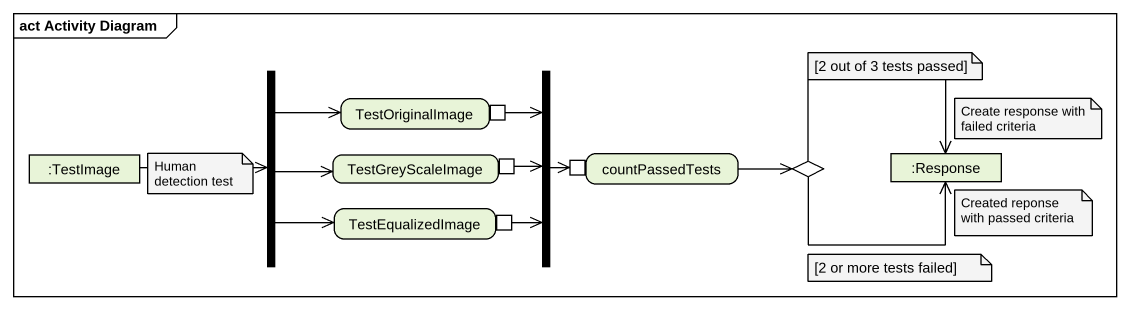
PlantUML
@startuml
mainframe act Activity Diagram
hide empty description
state fork1 <<fork>>
state TestOriginalImage {
  state pin1 <<outputPin>>
}
state fork2 <<join>>
state ":TestImage" as TestImage <<object>>
state TestGreyScaleImage {
  state pin2 <<outputPin>>
}
state countPassedTests {
  state pin3 <<inputPin>>
}
state choice1 <<choice>>
state ":Response" as Response <<object>>
state TestEqualizedImage {
  state pin4 <<outputPin>>
}
fork1 -right-> TestOriginalImage
fork1 -right-> TestGreyScaleImage
fork1 -right-> TestEqualizedImage
pin1 --> fork2
fork2 -right-> pin3
TestImage -right-> fork1
pin2 -right-> fork2
countPassedTests -right-> choice1
choice1 -right-> Response
choice1 -right-> Response
pin4 -up-> fork2
note as N1
  [2 out of 3 tests passed]
end note
note as N2
  Create response with failed criteria
end note
note as N3
  Human detection test
end note
note as N4
  Created reponse with passed criteria
end note
note as N5
  [2 or more tests failed]
end note
@enduml
